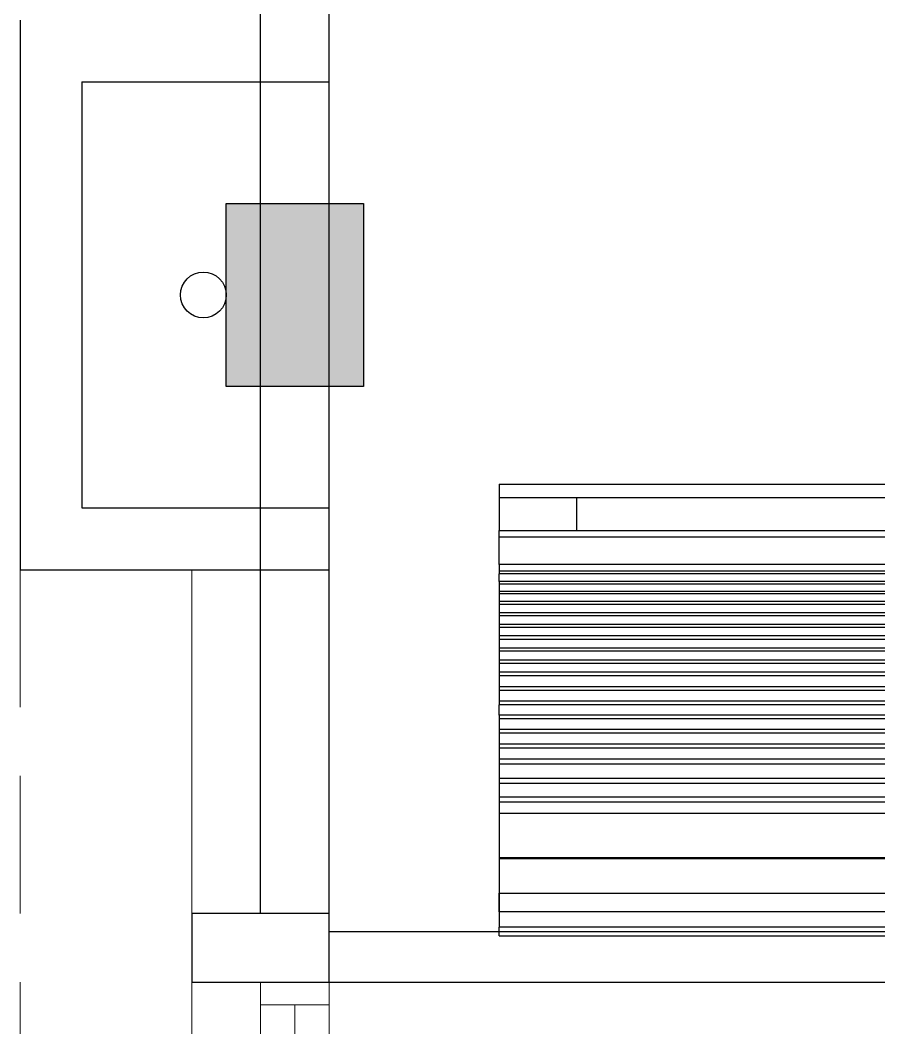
# Model space of a CAD drawing. Header units: inches. Extents: x -86208230 to 200276, y 9267 to 1246656.
# Drawn here: x 121279 to 123153, y 54873 to 57073 of the extents above; entities that cross this region are included whole.
import ezdxf

# ---------------------------------------------------------------- set-up
doc = ezdxf.new("R2010")
doc.units = ezdxf.units.IN
doc.header["$MEASUREMENT"] = 0
doc.linetypes.add('HIDDEN', pattern=[0.375, 0.25, -0.125])
for name, color, linetype, lineweight in [('COLUMN', 8, 'Continuous', 30), ('LW', 8, 'Continuous', 20), ('wall', 8, 'Continuous', 30), ('WIN', 8, 'Continuous', 18)]:
    doc.layers.add(name, color=color, linetype=linetype, lineweight=lineweight)
for name, color, linetype in [('DOWNPIPE', 8, 'Continuous'), ('Edges', 7, 'Continuous'), ('partition', 8, 'Continuous')]:
    doc.layers.add(name, color=color, linetype=linetype)

# ---------------------------------------------------------------- blocks, each defined once
blk = doc.blocks.new('1.0HP AIR CONDITION')
for p, q in [((-1310.1, 956.6), (-1310.1, 884.6)), ((-1478.9, 52.1), (-1478.9, 93.4)), ((-1478.9, 93.4), (1478.9, 93.4)), ((1478.9, 52.1), (-1478.9, 52.1))]:
    blk.add_line(p, q)
at = {"layer": 'Edges'}
for p, q in [((-1478.9, 985.9), (1478.9, 985.9)), ((-1478.9, 985.9), (-1478.9, 956.6)), ((-1478.9, 956.6), (1478.9, 956.6)), ((-1478.9, 956.6), (-1478.9, 884.6)), ((-1478.9, 884.6), (1478.9, 884.6)), ((-1478.9, 870), (-1478.9, 884.6)), ((1478.9, 870), (-1478.9, 870)), ((-1478.9, 810.4), (-1478.9, 870)), ((-1478.9, 810.4), (-1478.9, 796.2)), ((1478.9, 810.4), (-1478.9, 810.4)), ((1478.9, 796.2), (-1478.9, 796.2)), ((-1478.9, 796.2), (-1478.9, 790.4)), ((1478.9, 790.4), (-1478.9, 790.4)), ((-1478.9, 773.4), (-1478.9, 790.4)), ((1478.9, 773.4), (-1478.9, 773.4)), ((-1478.9, 773.4), (-1478.9, 767.4)), ((1478.9, 767.4), (-1478.9, 767.4)), ((-1478.9, 767.4), (-1478.9, 752)), ((-1478.9, 752), (-1478.9, 746.5)), ((1478.9, 752), (-1478.9, 752)), ((1478.9, 746.5), (-1478.9, 746.5)), ((-1478.9, 746.5), (-1478.9, 729.6)), ((1478.9, 729.6), (-1478.9, 729.6)), ((-1478.9, 729.6), (-1478.9, 723.4)), ((1478.9, 723.4), (-1478.9, 723.4)), ((-1478.9, 723.4), (-1478.9, 705.1)), ((1478.9, 705.1), (-1478.9, 705.1)), ((-1478.9, 705.1), (-1478.9, 698.3)), ((-1478.9, 698.3), (-1478.9, 679.6)), ((1478.9, 698.3), (-1478.9, 698.3)), ((1478.9, 679.6), (-1478.9, 679.6)), ((-1478.9, 679.6), (-1478.9, 673.2)), ((1478.9, 673.2), (-1478.9, 673.2)), ((-1478.9, 673.2), (-1478.9, 654.7)), ((1478.9, 654.7), (-1478.9, 654.7)), ((-1478.9, 654.7), (-1478.9, 647.3)), ((1478.9, 647.3), (-1478.9, 647.3)), ((-1478.9, 647.3), (-1478.9, 628.1)), ((1478.9, 628.1), (-1478.9, 628.1)), ((-1478.9, 628.1), (-1478.9, 621.2)), ((1478.9, 621.2), (-1478.9, 621.2)), ((-1478.9, 621.2), (-1478.9, 601.8)), ((1478.9, 601.8), (-1478.9, 601.8)), ((-1478.9, 601.8), (-1478.9, 594.9)), ((1478.9, 594.9), (-1478.9, 594.9)), ((-1478.9, 594.9), (-1478.9, 575.3)), ((1478.9, 575.3), (-1478.9, 575.3)), ((-1478.9, 575.3), (-1478.9, 567.5)), ((1478.9, 567.5), (-1478.9, 567.5)), ((-1478.9, 567.5), (-1478.9, 543.8)), ((1478.9, 543.8), (-1478.9, 543.8)), ((-1478.9, 543.8), (-1478.9, 535.5)), ((-1478.9, 535.5), (-1478.9, 512.6)), ((1478.9, 535.5), (-1478.9, 535.5)), ((1478.9, 512.6), (-1478.9, 512.6)), ((-1478.9, 512.6), (-1478.9, 504.5)), ((1478.9, 504.5), (-1478.9, 504.5)), ((-1478.9, 481.8), (-1478.9, 504.5)), ((1478.9, 481.8), (-1478.9, 481.8)), ((-1478.9, 481.8), (-1478.9, 473.7)), ((-1478.9, 473.7), (-1478.9, 450.2)), ((1478.9, 473.7), (-1478.9, 473.7)), ((1478.9, 450.2), (-1478.9, 450.2)), ((-1478.9, 450.2), (-1478.9, 442.8)), ((-1478.9, 442.8), (-1478.9, 418.2)), ((1478.9, 442.8), (-1478.9, 442.8)), ((1478.9, 418.2), (-1478.9, 418.2)), ((-1478.9, 418.2), (-1478.9, 409.7)), ((1478.9, 409.7), (-1478.9, 409.7)), ((-1478.9, 409.7), (-1478.9, 386)), ((1478.9, 386), (-1478.9, 386)), ((-1478.9, 386), (-1478.9, 374.8)), ((1478.9, 374.8), (-1478.9, 374.8)), ((-1478.9, 374.8), (-1478.9, 343.5)), ((1478.9, 343.5), (-1478.9, 343.5)), ((-1478.9, 343.5), (-1478.9, 332.5)), ((1478.9, 332.5), (-1478.9, 332.5)), ((-1478.9, 332.5), (-1478.9, 302.6)), ((-1478.9, 302.6), (-1478.9, 291.6)), ((1478.9, 302.6), (-1478.9, 302.6)), ((1478.9, 291.6), (-1478.9, 291.6)), ((-1478.9, 291.6), (-1478.9, 267.1)), ((1478.9, 267.1), (-1478.9, 267.1)), ((-1478.9, 267.1), (-1478.9, 170.5)), ((1478.9, 170.5), (-1478.9, 170.5)), ((-1478.9, 170.5), (-1478.9, 167.8)), ((1478.9, 167.8), (-1478.9, 167.8)), ((-1478.9, 167.8), (-1478.9, 19.1)), ((-1279.8, 19.1), (-1478.9, 19.1)), ((-1478.9, 0), (-1478.9, 19.1)), ((-1478.9, 0), (1478.9, 0)), ((-1277.4, 19.1), (-1279.8, 19.1)), ((1260.5, 19.1), (-1277.4, 19.1))]:
    blk.add_line(p, q, dxfattribs=at)

msp = doc.modelspace()

# ---------------------------------------------------------------- linework, layer by layer
at = {"layer": 'COLUMN'}
msp.add_lwpolyline([(121728.7, 56673.1), (122028.7, 56673.1), (122028.7, 56273.1), (121728.7, 56273.1)], close=True, dxfattribs=at)
msp.add_solid([(121728.7, 56673.1), (122028.7, 56673.1), (121728.7, 56273.1), (122028.7, 56273.1)], dxfattribs=at)
at = {"layer": 'DOWNPIPE'}
msp.add_circle((121678.7, 56473.1), 50, dxfattribs=at)
at = {"layer": 'LW', "linetype": 'HIDDEN', "ltscale": 1200}
msp.add_line((121278.7, 51073.1), (121278.7, 55873.1), dxfattribs=at)
at = {"layer": 'LW'}
for p, q in [((121653.7, 55123.1), (121653.7, 55873.1)), ((121653.7, 51973.1), (121653.7, 54973.1))]:
    msp.add_line(p, q, dxfattribs=at)
at = {"layer": 'partition'}
for p, q in [((121953.7, 55083.1), (125953.7, 55083.1)), ((121953.7, 54973.1), (125953.7, 54973.1))]:
    msp.add_line(p, q, dxfattribs=at)
at = {"layer": 'wall'}
for p, q in [((121953.7, 54973.1), (121953.7, 57973.1)), ((121803.7, 55123.1), (121803.7, 57823.1)), ((121278.7, 57073.1), (121278.7, 55873.1)), ((121413.7, 56938.1), (121413.7, 56008.1)), ((121413.7, 56938.1), (121953.7, 56938.1)), ((121413.7, 56008.1), (121953.7, 56008.1)), ((121278.7, 55873.1), (121953.7, 55873.1))]:
    msp.add_line(p, q, dxfattribs=at)
msp.add_lwpolyline([(121953.7, 54973.1), (121953.7, 55123.1), (121653.7, 55123.1), (121653.7, 54973.1)], close=True, dxfattribs=at)
at = {"layer": 'WIN'}
for p, q in [((121953.7, 54973.1), (121953.7, 51973.1)), ((121803.7, 54948.1), (121803.7, 51998.1)), ((121878.7, 54383.1), (121878.7, 54923.1))]:
    msp.add_line(p, q, dxfattribs=at)
msp.add_lwpolyline([(121803.7, 54923.1), (121803.7, 54973.1), (121953.7, 54973.1), (121953.7, 54923.1)], close=True, dxfattribs=at)

# ---------------------------------------------------------------- block references
msp.add_blockref('1.0HP AIR CONDITION', (123803.5, 55074))

doc.saveas('drawing.dxf')
